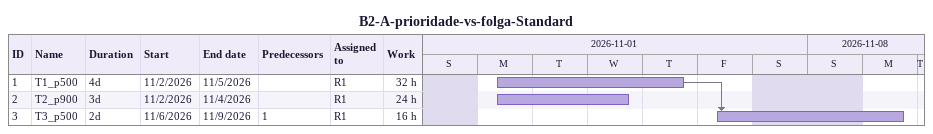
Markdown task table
B2-A-prioridade-vs-folga-Standard

| ID | Task | Duration | Start | Finish | Predecessors | Resources | Work (h) |
|---|---|---|---|---|---|---|---|
| 1 | T1_p500 | 4d | 2026-11-02 | 2026-11-05 |  | R1 | 32 |
| 2 | T2_p900 | 3d | 2026-11-02 | 2026-11-04 |  | R1 | 24 |
| 3 | T3_p500 | 2d | 2026-11-06 | 2026-11-09 | 1 | R1 | 16 |
